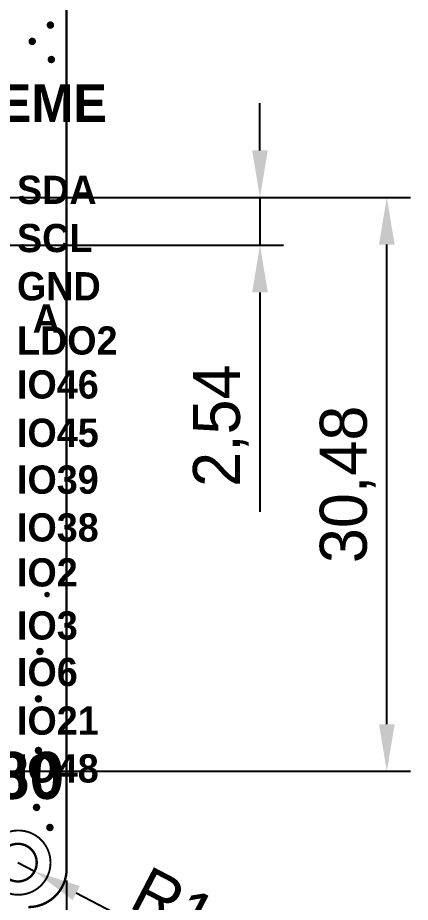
# Model space of a CAD drawing. Header units: millimetres. Extents: x -69 to 18, y -23 to 110.
# Drawn here: x -2.63 to 18.26, y 0.27 to 47.26 of the extents above; entities that cross this region are included whole.
import ezdxf

# ---------------------------------------------------------------- set-up
doc = ezdxf.new("R2010")
doc.units = ezdxf.units.MM
for name, color, linetype in [('KeepOutLayer', 6, 'Continuous'), ('TopOverlay', 2, 'Continuous'), ('ViaHoleLayer', 16, 'Continuous')]:
    doc.layers.add(name, color=color, linetype=linetype)
doc.styles.add('Alibaba PuHuiTi Medium', font='', dxfattribs={"height": 0.2})
doc.styles.get('Alibaba PuHuiTi Medium').set_extended_font_data('Alibaba PuHuiTi Medium', bold=True)
doc.dimstyles.new('ISO-25', dxfattribs={"dimtxt": 2.5, "dimasz": 2.5, "dimexe": 1.25, "dimexo": 0.625, "dimtad": 1, "dimtxsty": 'Standard', "dimcen": 2.5, "dimclrd": 3, "dimclre": 3, "dimclrt": 3, "dimadec": 0, "dimazin": 0, "dimtfac": 1, "dimtmove": 0, "dimatfit": 3, "dimfxl": 1, "dimarcsym": 0})

# ---------------------------------------------------------------- blocks, each defined once
blk = doc.blocks.new('*D88')
at = {"color": 3, "lineweight": -2}
for p, q in [((-32.919, 1.421), (-32.919, -23.231)), ((-0.026, 1.421), (-0.026, -23.231)), ((-30.419, -21.981), (-2.526, -21.981))]:
    blk.add_line(p, q, dxfattribs=at)
at = {"color": 3}
for points in [[(-30.419, -21.565), (-30.419, -22.398), (-32.919, -21.981)], [(-2.526, -21.565), (-2.526, -22.398), (-0.026, -21.981)]]:
    blk.add_solid(points, dxfattribs=at)
at = {"layer": 'Defpoints', "color": 0}
for p in [(-32.919, 2.046), (-0.026, 2.046), (-0.026, -21.981)]:
    blk.add_point(p, dxfattribs=at)
at = {"color": 3, "insert": (-16.472, -19.898), "char_height": 2.5, "attachment_point": 5}
blk.add_mtext('32,89', dxfattribs=at)
blk = doc.blocks.new('*D90')
at = {"color": 3, "lineweight": -2}
for p, q in [((10.258, 40.208), (10.258, 42.708)), ((-3.084, 37.708), (11.508, 37.708)), ((10.258, 37.708), (10.258, 35.168)), ((-3.084, 35.168), (11.508, 35.168)), ((10.258, 32.668), (10.258, 21.001))]:
    blk.add_line(p, q, dxfattribs=at)
at = {"color": 3}
for points in [[(9.842, 40.208), (10.675, 40.208), (10.258, 37.708)], [(9.842, 32.668), (10.675, 32.668), (10.258, 35.168)]]:
    blk.add_solid(points, dxfattribs=at)
at = {"layer": 'Defpoints', "color": 0}
for p in [(-3.709, 37.708), (-3.709, 35.168), (10.258, 35.168)]:
    blk.add_point(p, dxfattribs=at)
at = {"color": 3, "insert": (8.175, 25.584), "char_height": 2.5, "attachment_point": 5, "rotation": 90}
blk.add_mtext('2,54', dxfattribs=at)
blk = doc.blocks.new('*D93')
at = {"color": 3, "lineweight": -2}
for p, q in [((-3.084, 37.708), (18.256, 37.708)), ((17.006, 9.728), (17.006, 35.208)), ((-3.084, 7.228), (18.256, 7.228))]:
    blk.add_line(p, q, dxfattribs=at)
at = {"color": 3}
for points in [[(16.589, 35.208), (17.422, 35.208), (17.006, 37.708)], [(16.589, 9.728), (17.422, 9.728), (17.006, 7.228)]]:
    blk.add_solid(points, dxfattribs=at)
at = {"layer": 'Defpoints', "color": 0}
for p in [(-3.709, 37.708), (17.006, 37.708), (-3.709, 7.228)]:
    blk.add_point(p, dxfattribs=at)
at = {"color": 3, "insert": (14.922, 22.468), "char_height": 2.5, "attachment_point": 5, "rotation": 90}
blk.add_mtext('30,48', dxfattribs=at)
blk = doc.blocks.new('*D94')
at = {"color": 3, "lineweight": -2}
for p, q in [((-2.617, 2.376), (-1.73, 1.914)), ((6.852, -2.564), (0.486, 0.757))]:
    blk.add_line(p, q, dxfattribs=at)
at = {"color": 3}
blk.add_solid([(0.679, 1.127), (0.294, 0.388), (-1.73, 1.914)], dxfattribs=at)
at = {"layer": 'Defpoints', "color": 0}
for p in [(-2.617, 2.376), (-1.73, 1.914)]:
    blk.add_point(p, dxfattribs=at)
at = {"color": 3, "insert": (5.688, 0.158), "char_height": 2.5, "attachment_point": 5, "rotation": 332.447}
blk.add_mtext('R1', dxfattribs=at)

msp = doc.modelspace()

# ---------------------------------------------------------------- hatches: boundary and pattern name
at = {"layer": 'ViaHoleLayer'}
h = msp.add_hatch(color=16, dxfattribs=at)
edge = h.paths.add_edge_path()
edge.add_arc((-0.889, 46.863), 0.2, 0, 360)
h = msp.add_hatch(color=16, dxfattribs=at)
edge = h.paths.add_edge_path()
edge.add_arc((-1.854, 45.999), 0.2, 0, 360)
h = msp.add_hatch(color=16, dxfattribs=at)
edge = h.paths.add_edge_path()
edge.add_arc((-0.838, 45.034), 0.2, 0, 360)
h = msp.add_hatch(color=16, dxfattribs=at)
edge = h.paths.add_edge_path()
edge.add_arc((-1.067, 16.612), 0.15, 0, 360)
h = msp.add_hatch(color=16, dxfattribs=at)
edge = h.paths.add_edge_path()
edge.add_arc((-1.448, 13.589), 0.2, 0, 360)
h = msp.add_hatch(color=16, dxfattribs=at)
edge = h.paths.add_edge_path()
edge.add_arc((-1.524, 11.074), 0.2, 0, 360)
h = msp.add_hatch(color=16, dxfattribs=at)
edge = h.paths.add_edge_path()
edge.add_arc((-1.524, 8.331), 0.2, 0, 360)
h = msp.add_hatch(color=16, dxfattribs=at)
edge = h.paths.add_edge_path()
edge.add_arc((-0.889, 6.045), 0.15, 0, 360)
h = msp.add_hatch(color=16, dxfattribs=at)
edge = h.paths.add_edge_path()
edge.add_arc((-1.626, 5.309), 0.2, 0, 360)
h = msp.add_hatch(color=16, dxfattribs=at)
edge = h.paths.add_edge_path()
edge.add_arc((-0.914, 4.242), 0.2, 0, 360)

# ---------------------------------------------------------------- linework, layer by layer
at = {"layer": 'KeepOutLayer', "const_width": 0.127}
msp.add_lwpolyline([(-0.026, 2.046), (-0.026, 98.109)], dxfattribs=at)
at = {"layer": 'KeepOutLayer'}
for points, const_width in [([(-1.617, 2.376, 1), (-3.617, 2.376, 1)], 0.127), ([(-1.648, 2.376, 1), (-1.585, 2.376, 1)], 0.0635), ([(-0.058, 2.046, 1), (0.006, 2.046, 1)], 0.0635), ([(-0.058, 2.046, 1), (0.006, 2.046, 1)], 0.0635)]:
    msp.add_lwpolyline(points, format="xyb", close=True, dxfattribs=dict(at, const_width=const_width))
at = {"layer": 'KeepOutLayer', "const_width": 0.127}
msp.add_lwpolyline([(-0.026, 2.046, -0.414214), (-2.058, 0.014)], format="xyb", dxfattribs=at)
at = {"layer": 'TopOverlay'}
for points, const_width in [([(-0.883, 2.376, 1), (-4.3, 2.376, 1)], 0.1), ([(-0.908, 2.376, 1), (-0.858, 2.376, 1)], 0.05)]:
    msp.add_lwpolyline(points, format="xyb", close=True, dxfattribs=dict(at, const_width=const_width))

# ---------------------------------------------------------------- texts
at = {"layer": 'TopOverlay', "style": 'Alibaba PuHuiTi Medium'}
for s, height, p in [('T-BEAM-SUPREME', 2, (-22.403, 41.721)), ('SDA', 1.5, (-2.667, 37.363)), ('SCL', 1.5, (-2.667, 34.802)), ('GND', 1.5, (-2.667, 32.241)), ('A', 1.5, (-1.829, 30.531)), ('LDO2', 1.5, (-2.667, 29.362)), ('IO46', 1.5, (-2.667, 27.026)), ('IO45', 1.5, (-2.667, 24.46)), ('IO39', 1.5, (-2.667, 21.972)), ('IO38', 1.5, (-2.667, 19.432)), ('IO2', 1.5, (-2.667, 17.043)), ('IO3', 1.5, (-2.667, 14.224)), ('IO6', 1.5, (-2.667, 11.752)), ('IO21', 1.5, (-2.667, 9.169)), ('BME280', 2.5, (-13.157, 5.759)), ('IO48', 1.5, (-2.667, 6.63))]:
    msp.add_text(s, height=height, rotation=360, dxfattribs=at).set_placement(p)

# ---------------------------------------------------------------- dimensions: what is measured, and where the dimension line sits
for base, p1, p2, picture, middle in [((10.258, 35.168), (-3.709, 37.708), (-3.709, 35.168), '*D90', (8.175, 25.584)), ((17.006, 37.708), (-3.709, 7.228), (-3.709, 37.708), '*D93', (14.922, 22.468))]:
    dim = msp.add_linear_dim(base=base, p1=p1, p2=p2, angle=90, dimstyle='ISO-25')
    dim.commit()
    dim.dimension.update_dxf_attribs({"geometry": picture, "text_midpoint": middle})
dim = msp.add_radius_dim(center=(-2.617, 2.376), mpoint=(-1.73, 1.914), dimstyle='ISO-25')
dim.commit()
dim.dimension.update_dxf_attribs({"geometry": '*D94', "text_midpoint": (4.821, -1.504), "dimtype": 164})
dim = msp.add_linear_dim(base=(-0.026, -21.981), p1=(-32.919, 2.046), p2=(-0.026, 2.046), dimstyle='ISO-25')
dim.commit()
dim.dimension.update_dxf_attribs({"geometry": '*D88', "text_midpoint": (-16.472, -19.898)})

doc.saveas('drawing.dxf')
